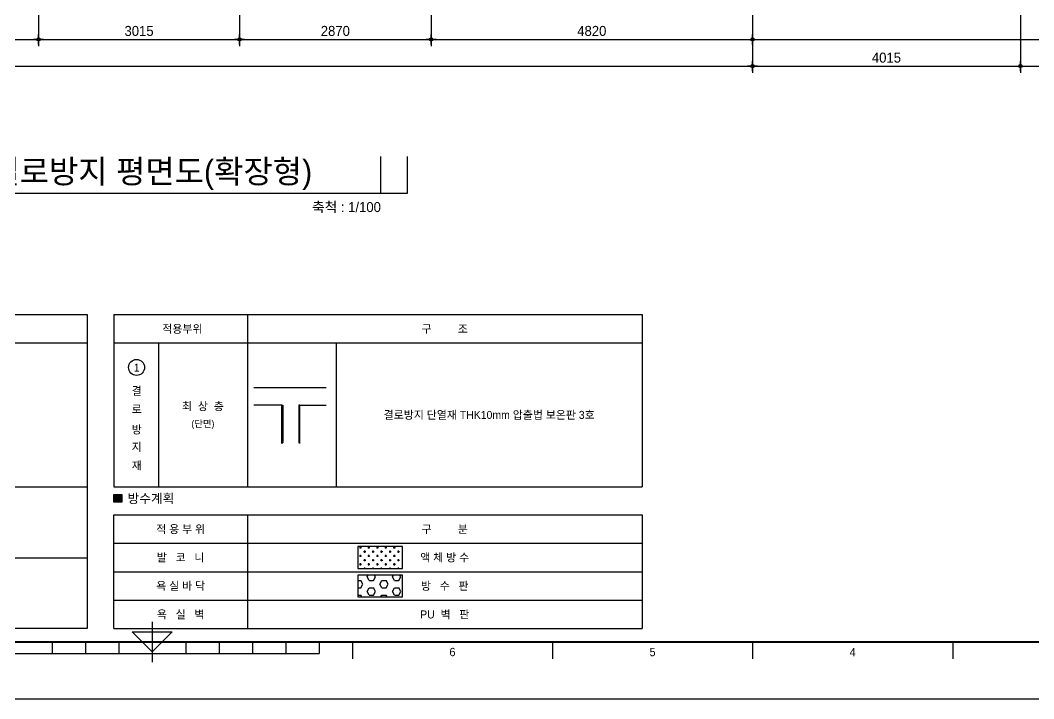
# Model space of a CAD drawing. Header units: millimetres. Extents: x -24416 to 92204, y -190080 to 23760.
# Drawn here: x 69224 to 84418, y -190080 to -179915 of the extents above; entities that cross this region are included whole.
import ezdxf
from ezdxf.enums import TextEntityAlignment as Align

# ---------------------------------------------------------------- set-up
doc = ezdxf.new("R2010")
doc.units = ezdxf.units.MM
doc.header["$LTSCALE"] = 50
doc.linetypes.add('AUDIT_D_220706163347-0', pattern=[0])
doc.linetypes.add('HID', pattern=[2.5, 1.5, -1])
doc.layers.get('defpoints').update_dxf_attribs({"color": 139})
for name, color, linetype in [('AA-BORD-FORM', 7, 'Continuous'), ('AA-BORD-TEXT', 3, 'Continuous'), ('AA-XXXX-DIMS', 7, 'Continuous'), ('AA-XXXX-SYMB', 7, 'Continuous'), ('AA-XXXX-TEXT', 3, 'Continuous'), ('AA-단열-바닥-욕실', 30, 'Continuous'), ('BANG', 7, 'Continuous'), ('COL', 2, 'Continuous'), ('DIM', 7, 'AUDIT_D_220706163347-0'), ('ETC', 6, 'Continuous'), ('INS', 252, 'Continuous'), ('itxt', 7, 'Continuous'), ('TEXT', 3, 'Continuous'), ('단열재범위', 4, 'Continuous')]:
    doc.layers.add(name, color=color, linetype=linetype)
doc.layers.add('Defpoint', color=135, linetype='Continuous', plot=False)
doc.styles.add('HAUD01', font='Dotum.ttf')
doc.styles.add('돋움', font='Dotum.ttf')
doc.styles.add('맑은고딕', font='malgun.ttf', dxfattribs={"width": 0.9})
doc.dimstyles.new('DIM-50', dxfattribs={"dimscale": 50, "dimtxt": 3, "dimasz": 1, "dimexe": 2, "dimexo": 2, "dimgap": 1, "dimtad": 1, "dimdec": 0, "dimzin": 0, "dimdsep": 46, "dimtxsty": '맑은고딕', "dimblk1": 'DIMDOT', "dimblk2": 'DIMDOT', "dimsah": 1, "dimcen": 0.09, "dimdle": 2, "dimclrd": 7, "dimclre": 7, "dimclrt": 3, "dimadec": 0, "dimazin": 0, "dimtfac": 1, "dimtdec": 0, "dimtix": 1, "dimtmove": 2, "dimatfit": 3, "dimldrblk": 'DIMDOT', "dimfxl": 1, "dimtolj": 1, "dimtzin": 0, "dimarcsym": 0})

# ---------------------------------------------------------------- blocks, each defined once
blk = doc.blocks.new('XR-FORM 청주월명')
at = {"layer": 'AA-BORD-FORM', "color": 2}
for p, q in [((421, 23), (421, 11)), ((391, 17), (391, 13.5)), ((401, 17), (401, 13.5)), ((411, 17), (411, 13.5)), ((431, 17), (431, 13.5)), ((441, 17), (441, 13.5)), ((451, 17), (451, 13.5)), ((461, 17), (461, 13.5)), ((471, 17), (471, 13.5)), ((481, 17), (481, 12)), ((541, 17), (541, 12)), ((601, 17), (601, 12)), ((661, 17), (661, 12)), ((371, 13.5), (471, 13.5))]:
    blk.add_line(p, q, dxfattribs=at)
at = {"layer": 'AA-BORD-FORM', "color": 1}
blk.add_lwpolyline([(0, 0), (841, 0), (841, 594), (0, 594)], close=True, dxfattribs=at)
at = {"layer": 'AA-BORD-FORM', "color": 2, "const_width": 0.682}
blk.add_lwpolyline([(21, 17), (21, 577), (821, 577), (821, 17)], close=True, dxfattribs=at)
at = {"layer": 'AA-BORD-FORM', "color": 2}
blk.add_lwpolyline([(427, 20), (421, 14), (415, 20)], close=True, dxfattribs=at)
at = {"layer": 'AA-BORD-TEXT', "color": 7, "style": 'HAUD01'}
for s, p in [('6', (511, 13.99)), ('5', (571, 13.99)), ('4', (631, 13.95))]:
    blk.add_text(s, height=2.5, dxfattribs=at).set_placement(p, align=Align.MIDDLE_CENTER)
blk = doc.blocks.new('insul1')
blk.add_lwpolyline([(0, 0, 0.480617), (0.1, 0.2), (0, 0.8, -1.249969), (0.3, 0.8), (0.2, 0.2, 0.480617), (0.3, 0, 0.480617)], format="xyb")
blk = doc.blocks.new('Z$W@#5157158E')
at = {"layer": 'AA-단열-바닥-욕실'}
h = blk.add_hatch(dxfattribs=at)
h.set_pattern_fill('HEX', color=256, scale=25)
h.set_pattern_definition([(0, (-65283.87, -429.19), (0, 137.48153), [79.375, -158.75]), (120, (-65283.87, -429.19), (-119.0625, -68.74077), [79.375, -158.75]), (60, (-65204.49, -429.19), (-119.0625, 68.74077), [79.375, -158.75])])
h.paths.add_polyline_path([(30936, 1267), (30936, 1675), (30103, 1675), (30103, 1267)])
at = {"layer": 'ETC', "linetype": 'HID'}
h = blk.add_hatch(dxfattribs=at)
h.set_pattern_fill('CROSS', color=256, scale=12.5)
h.set_pattern_definition([(0, (-29669.325, -4419.56), (79.375, 79.375), [39.6875, -119.0625]), (90, (-29649.48, -4439.4), (-79.375, 79.375), [39.6875, -119.0625])])
h.paths.add_polyline_path([(30936, 1800), (30936, 2208), (30103, 2208), (30103, 1800)])
at = {"layer": 'itxt'}
blk.add_hatch(color=256, dxfattribs=at).paths.add_polyline_path([(25679, 3038), (25679, 3182), (25531, 3182), (25531, 3038)])
at = {"layer": 'BANG'}
blk.add_line((15968, 1999, 0), (25031, 1999, 0), dxfattribs=at)
at = {"layer": 'COL'}
for p, q in [((28150, 5188, 0), (29508, 5188, 0)), ((28680, 4854, 0), (28150, 4854, 0)), ((29014, 4854, 0), (29508, 4854, 0)), ((28680, 4138, 0), (28680, 4289, 0)), ((29014, 4138, 0), (29014, 4289, 0))]:
    blk.add_line(p, q, dxfattribs=at)
at = {"layer": 'COL', "elevation": 0}
for points in [[(28680, 4854), (28697, 4854), (28697, 4289), (28680, 4289)], [(29014, 4854), (28997, 4854), (28997, 4289), (29014, 4289)]]:
    blk.add_lwpolyline(points, dxfattribs=at)
at = {"layer": 'itxt'}
for p, q in [((15135, 6554, 0), (25031, 6554, 0)), ((25031, 6554, 0), (25031, 671, 0)), ((25531, 6554, 0), (35428, 6554, 0)), ((25531, 6554, 0), (25531, 3326, 0)), ((28031, 6554, 0), (28031, 3326, 0)), ((35428, 6554, 0), (35428, 3326, 0)), ((26365, 6021, 0), (26365, 3326, 0)), ((29698, 6021, 0), (29698, 3326, 0)), ((25531, 3326, 0), (35428, 3326, 0)), ((25531, 671, 0), (25531, 2804, 0)), ((25531, 2804, 0), (35428, 2804, 0)), ((28031, 2804, 0), (28031, 671, 0)), ((35428, 2804, 0), (35428, 671, 0)), ((25031, 671, 0), (15135, 671, 0))]:
    blk.add_line(p, q, dxfattribs=at)
at = {"layer": 'itxt', "elevation": 0}
for points in [[(15135, 6021), (25031, 6021)], [(25531, 6021), (35428, 6021)], [(15135, 3326), (25031, 3326)], [(25531, 2271), (35428, 2271)], [(25531, 1737), (35428, 1737)], [(25531, 1204), (35428, 1204)], [(25531, 671), (35428, 671)]]:
    blk.add_lwpolyline(points, dxfattribs=at)
for points in [[(25531, 3182), (25679, 3182), (25679, 3038), (25531, 3038)], [(30103, 2208), (30103, 1800), (30936, 1800), (30936, 2208), (30103, 2208)], [(30103, 1675), (30103, 1267), (30936, 1267), (30936, 1675), (30103, 1675)]]:
    blk.add_lwpolyline(points, close=True, dxfattribs=at)
at = {"layer": 'TEXT'}
blk.add_circle((25954, 5564, 0), 150, dxfattribs=at)
at = {"layer": '단열재범위'}
for p, q in [((28680, 4289, 0), (28680, 4854, 0)), ((29014, 4289, 0), (29014, 4854, 0))]:
    blk.add_line(p, q, dxfattribs=at)
at = {"layer": 'INS', "xscale": -10.00000000000004, "yscale": 10.00000000000004, "zscale": 10.00000000000002, "rotation": 90, "row_count": 1, "column_count": 188, "row_spacing": 5.366800753803273e-16, "column_spacing": -3.000000000000013}
for p in [(28697, 4854, 0), (29007, 4854, 0)]:
    blk.add_blockref('insul1', p, dxfattribs=at)
at = {"layer": 'TEXT', "style": '돋움'}
for s, height, p in [('적용부위', 150, (26814, 6284, 0)), ('구         조', 150, (31730, 6284, 0)), ('1', 150, (25958, 5559, 0)), ('결', 150, (25958, 5123, 0)), ('로', 150, (25958, 4780, 0)), ('최  상  층', 150, (27198, 4837, 0)), ('결로방지 단열재 THK10mm 압출법 보온판 3호', 150, (32563, 4674, 0)), ('(단면)', 125, (27198, 4510, 0)), ('방', 150, (25958, 4398, 0)), ('지', 150, (25958, 4073, 0)), ('재', 150, (25958, 3725, 0)), ('방수계획', 175, (26225, 3109, 0)), ('적 용 부 위', 150, (26781, 2534, 0)), ('구         분', 150, (31730, 2534, 0)), ('발   코   니', 150, (26781, 2004, 0)), ('액 체 방 수', 150, (31730, 2004, 0)), ('욕 실 바 닥', 150, (26781, 1471, 0)), ('방   수   판', 150, (31730, 1471, 0)), ('욕   실   벽', 150, (26781, 937, 0)), ('PU  벽   판', 150, (31730, 937, 0))]:
    blk.add_text(s, height=height, dxfattribs=at).set_placement(p, align=Align.MIDDLE_CENTER)
blk = doc.blocks.new('DIMDOT')
at = {"layer": 'AA-XXXX-DIMS'}
for p, q in [((-1.5, 0), (1.5, 0)), ((0, -1.5), (0, 1.5))]:
    blk.add_line(p, q, dxfattribs=at)
for radius in [0.5, 0.25]:
    blk.add_circle((0, 0), radius, dxfattribs=at)
blk = doc.blocks.new('*D144')
at = {"layer": 'defpoints', "color": 0, "transparency": 16777216}
for p in [(19131, -202361), (22431, -202361), (22431, -203961)]:
    blk.add_point(p, dxfattribs=at)
at = {"layer": 'DIM', "color": 7, "lineweight": -2, "transparency": 16777216}
for p, q in [((19131, -202461), (19131, -204061)), ((22431, -202461), (22431, -204061)), ((19181, -203961), (22381, -203961))]:
    blk.add_line(p, q, dxfattribs=at)
at = {"layer": 'DIM', "color": 7, "lineweight": -2, "transparency": 16777216, "xscale": 50, "yscale": 50, "zscale": 50, "rotation": 180}
blk.add_blockref('DIMDOT', (19131, -203961), dxfattribs=at)
at = {"layer": 'DIM', "color": 7, "lineweight": -2, "transparency": 16777216, "xscale": 50, "yscale": 50, "zscale": 50}
blk.add_blockref('DIMDOT', (22431, -203961), dxfattribs=at)
at = {"layer": 'DIM', "color": 3, "transparency": 16777216, "insert": (20781, -203836), "char_height": 150, "attachment_point": 5, "style": 'HAUD01'}
blk.add_mtext('\\A1;3300', dxfattribs=at)
blk = doc.blocks.new('*D145')
at = {"layer": 'defpoints', "color": 0, "transparency": 16777216}
for p in [(22431, -202361), (25446, -202361), (25446, -203961)]:
    blk.add_point(p, dxfattribs=at)
at = {"layer": 'DIM', "color": 7, "lineweight": -2, "transparency": 16777216}
for p, q in [((22431, -202461), (22431, -204061)), ((25446, -202461), (25446, -204061)), ((22481, -203961), (25396, -203961))]:
    blk.add_line(p, q, dxfattribs=at)
at = {"layer": 'DIM', "color": 7, "lineweight": -2, "transparency": 16777216, "xscale": 50, "yscale": 50, "zscale": 50, "rotation": 180}
blk.add_blockref('DIMDOT', (22431, -203961), dxfattribs=at)
at = {"layer": 'DIM', "color": 7, "lineweight": -2, "transparency": 16777216, "xscale": 50, "yscale": 50, "zscale": 50}
blk.add_blockref('DIMDOT', (25446, -203961), dxfattribs=at)
at = {"layer": 'DIM', "color": 3, "transparency": 16777216, "insert": (23938, -203836), "char_height": 150, "attachment_point": 5, "style": 'HAUD01'}
blk.add_mtext('\\A1;3015', dxfattribs=at)
blk = doc.blocks.new('*D146')
at = {"layer": 'defpoints', "color": 0, "transparency": 16777216}
for p in [(25446, -202361), (28316, -202361), (28316, -203961)]:
    blk.add_point(p, dxfattribs=at)
at = {"layer": 'DIM', "color": 7, "lineweight": -2, "transparency": 16777216}
for p, q in [((25446, -202461), (25446, -204061)), ((28316, -202461), (28316, -204061)), ((25496, -203961), (28266, -203961))]:
    blk.add_line(p, q, dxfattribs=at)
at = {"layer": 'DIM', "color": 7, "lineweight": -2, "transparency": 16777216, "xscale": 50, "yscale": 50, "zscale": 50, "rotation": 180}
blk.add_blockref('DIMDOT', (25446, -203961), dxfattribs=at)
at = {"layer": 'DIM', "color": 7, "lineweight": -2, "transparency": 16777216, "xscale": 50, "yscale": 50, "zscale": 50}
blk.add_blockref('DIMDOT', (28316, -203961), dxfattribs=at)
at = {"layer": 'DIM', "color": 3, "transparency": 16777216, "insert": (26881, -203836), "char_height": 150, "attachment_point": 5, "style": 'HAUD01'}
blk.add_mtext('\\A1;2870', dxfattribs=at)
blk = doc.blocks.new('*D147')
at = {"layer": 'defpoints', "color": 0, "transparency": 16777216}
for p in [(28316, -202361), (33136, -202361), (33136, -203961)]:
    blk.add_point(p, dxfattribs=at)
at = {"layer": 'DIM', "color": 7, "lineweight": -2, "transparency": 16777216}
for p, q in [((28316, -202461), (28316, -204061)), ((33136, -202461), (33136, -204061)), ((28366, -203961), (33086, -203961))]:
    blk.add_line(p, q, dxfattribs=at)
at = {"layer": 'DIM', "color": 7, "lineweight": -2, "transparency": 16777216, "xscale": 50, "yscale": 50, "zscale": 50, "rotation": 180}
blk.add_blockref('DIMDOT', (28316, -203961), dxfattribs=at)
at = {"layer": 'DIM', "color": 7, "lineweight": -2, "transparency": 16777216, "xscale": 50, "yscale": 50, "zscale": 50}
blk.add_blockref('DIMDOT', (33136, -203961), dxfattribs=at)
at = {"layer": 'DIM', "color": 3, "transparency": 16777216, "insert": (30726, -203836), "char_height": 150, "attachment_point": 5, "style": 'HAUD01'}
blk.add_mtext('\\A1;4820', dxfattribs=at)
blk = doc.blocks.new('*D148')
at = {"layer": 'defpoints', "color": 0, "transparency": 16777216}
for p in [(33136, -202361), (37151, -202361), (37151, -204361)]:
    blk.add_point(p, dxfattribs=at)
at = {"layer": 'DIM', "color": 7, "lineweight": -2, "transparency": 16777216}
for p, q in [((33136, -202461), (33136, -204461)), ((37151, -202461), (37151, -204461)), ((33186, -204361), (37101, -204361))]:
    blk.add_line(p, q, dxfattribs=at)
at = {"layer": 'DIM', "color": 7, "lineweight": -2, "transparency": 16777216, "xscale": 50, "yscale": 50, "zscale": 50, "rotation": 180}
blk.add_blockref('DIMDOT', (33136, -204361), dxfattribs=at)
at = {"layer": 'DIM', "color": 7, "lineweight": -2, "transparency": 16777216, "xscale": 50, "yscale": 50, "zscale": 50}
blk.add_blockref('DIMDOT', (37151, -204361), dxfattribs=at)
at = {"layer": 'DIM', "color": 3, "transparency": 16777216, "insert": (35143, -204236), "char_height": 150, "attachment_point": 5, "style": 'HAUD01'}
blk.add_mtext('\\A1;4015', dxfattribs=at)
blk = doc.blocks.new('*D149')
at = {"layer": 'defpoints', "color": 0, "transparency": 16777216}
for p in [(7621, -202361), (33136, -202361), (33136, -204361)]:
    blk.add_point(p, dxfattribs=at)
at = {"layer": 'DIM', "color": 7, "lineweight": -2, "transparency": 16777216}
for p, q in [((7621, -202461), (7621, -204461)), ((33136, -202461), (33136, -204461)), ((7671, -204361), (33086, -204361))]:
    blk.add_line(p, q, dxfattribs=at)
at = {"layer": 'DIM', "color": 7, "lineweight": -2, "transparency": 16777216, "xscale": 50, "yscale": 50, "zscale": 50, "rotation": 180}
blk.add_blockref('DIMDOT', (7621, -204361), dxfattribs=at)
at = {"layer": 'DIM', "color": 7, "lineweight": -2, "transparency": 16777216, "xscale": 50, "yscale": 50, "zscale": 50}
blk.add_blockref('DIMDOT', (33136, -204361), dxfattribs=at)
at = {"layer": 'DIM', "color": 3, "transparency": 16777216, "insert": (20378, -204236), "char_height": 150, "attachment_point": 5, "style": 'HAUD01'}
blk.add_mtext('\\A1;25515', dxfattribs=at)
blk = doc.blocks.new('DIM-1108')
at = {"layer": 'DIM'}
for base, p1, p2, override, picture, middle in [((33135.6, -204360.9), (7620.6, -202360.9), (33135.6, -202360.9), {"dimscale": 50, "dimtxsty": 'HAUD01'}, '*D149', (20378.1, -204235.8)), ((22430.6, -203960.9), (19130.6, -202360.9), (22430.6, -202360.9), {"dimscale": 50, "dimtxsty": 'HAUD01'}, '*D144', (20780.6, -203835.8)), ((25445.6, -203960.9), (22430.6, -202360.9), (25445.6, -202360.9), {"dimscale": 50, "dimtxsty": 'HAUD01'}, '*D145', (23938.1, -203835.8)), ((28315.6, -203960.9), (25445.6, -202360.9), (28315.6, -202360.9), {"dimscale": 50, "dimtxsty": 'HAUD01'}, '*D146', (26880.6, -203835.8)), ((33135.6, -203960.9), (28315.6, -202360.9), (33135.6, -202360.9), {"dimscale": 50, "dimtxsty": 'HAUD01'}, '*D147', (30725.6, -203835.8)), ((37150.6, -204360.9), (33135.6, -202360.9), (37150.6, -202360.9), {"dimtxsty": 'HAUD01'}, '*D148', (35143.1, -204235.8))]:
    dim = blk.add_linear_dim(base=base, p1=p1, p2=p2, angle=180, dimstyle='DIM-50', override=override, dxfattribs=at)
    dim.commit()
    dim.dimension.update_dxf_attribs({"geometry": picture, "text_midpoint": middle})

msp = doc.modelspace()

# ---------------------------------------------------------------- linework, layer by layer
at = {"layer": 'AA-XXXX-SYMB', "color": 3}
msp.add_line((63947, -182505), (75031, -182505), dxfattribs=at)
at = {"layer": 'Defpoint'}
for p, q in [((74631, -182505), (74631, -181955)), ((75031, -182505), (75031, -181955))]:
    msp.add_line(p, q, dxfattribs=at)
at = {"layer": 'defpoints'}
for points in [[(86818, -163876), (52083, -163876), (52083, -180601), (86818, -180601)], [(86418, -164276), (52483, -164276), (52483, -180201), (86418, -180201)]]:
    msp.add_lwpolyline(points, close=True, dxfattribs=at)

# ---------------------------------------------------------------- block references
msp.add_blockref('DIM-1108', (47067, 23760))
for name, p, xscale, yscale, zscale in [('XR-FORM 청주월명', (50154, -190080), 50, 50, 50), ('Z$W@#5157158E', (50204, -189567, 0), 0.8, 0.8, 0.8)]:
    msp.add_blockref(name, p, dxfattribs=dict(xscale=xscale, yscale=yscale, zscale=zscale))

# ---------------------------------------------------------------- texts
at = {"layer": 'AA-XXXX-TEXT', "style": 'HAUD01'}
msp.add_text('P134㎡B형 방수,단열,결로방지 평면도(확장형)', height=350, dxfattribs=at).set_placement((64347, -182355))
at = {"layer": 'AA-XXXX-TEXT', "insert": (74631, -182805), "char_height": 150, "attachment_point": 9, "style": 'HAUD01'}
msp.add_mtext('축척 : 1/100', dxfattribs=at)

doc.saveas('drawing.dxf')
